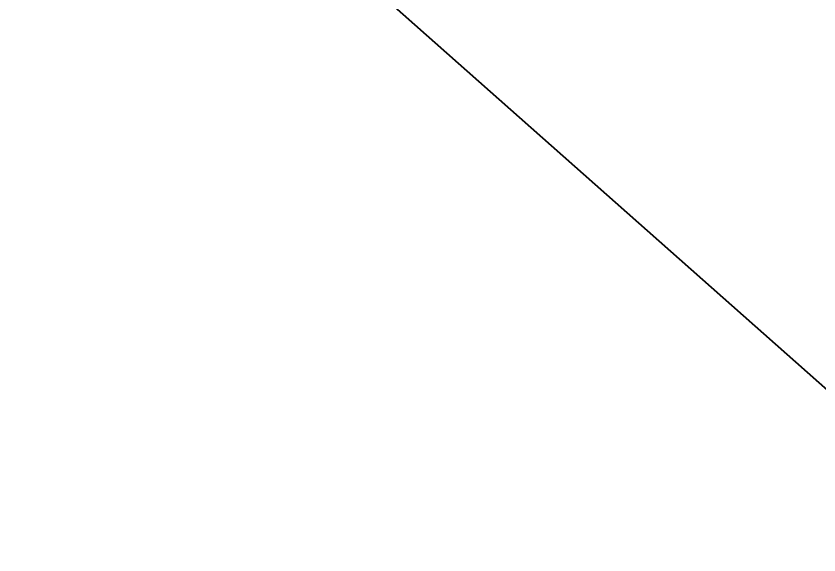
# Model space of a CAD drawing. Extents: x 383425 to 391668, y 6055101 to 6059545.
# Drawn here: x 388329.9168 to 388330.2927, y 6057645.5543 to 6057645.8068 of the extents above; entities that cross this region are included whole.
import ezdxf

# ---------------------------------------------------------------- set-up
doc = ezdxf.new("R2010")
doc.units = 0
doc.header["$LTSCALE"] = 5
doc.header["$PDMODE"] = 35
doc.header["$PDSIZE"] = 20
doc.layers.get('Defpoints').update_dxf_attribs({"color": 9})
doc.layers.add('F-AR-T', color=190, linetype='Continuous', lineweight=9)
doc.layers.add('P-PROPOSED', color=10, linetype='Continuous')
doc.styles.add('80CG', font='ARIALN.TTF', dxfattribs={"height": 10})
doc.dimstyles.new('Compass 5 000', dxfattribs={"dimscale": 5, "dimtxt": 9, "dimasz": 2, "dimexe": 0.2, "dimexo": 0.0625, "dimgap": 0.5, "dimtad": 0, "dimtih": 1, "dimtoh": 1, "dimzin": 0, "dimdsep": 46, "dimtxsty": '80CG', "dimcen": 0.1, "dimse1": 1, "dimse2": 1, "dimclrd": 256, "dimclrt": 256, "dimaunit": 1, "dimadec": 4, "dimazin": 0, "dimtfac": 0.06, "dimtofl": 0, "dimtmove": 0, "dimatfit": 1, "dimfxl": 0.2, "dimtolj": 1, "dimtzin": 0, "dimlwd": -1, "dimarcsym": 0})

# ---------------------------------------------------------------- blocks, each defined once
blk = doc.blocks.new('*D47')
at = {"layer": 'Defpoints', "color": 0, "transparency": 16777216}
for p in [(388317.57261, 6057675.13819), (388287.7618, 6057640.4142), (388348.03044, 6057588.6731)]:
    blk.add_point(p, dxfattribs=at)
at = {"layer": 'F-AR-T', "transparency": 16777216}
for p, q in [((388384.35514, 6057630.98454), (388390.86902, 6057638.57199)), ((388341.51656, 6057581.08566), (388328.72751, 6057566.18882)), ((388328.72751, 6057566.18882), (388318.72751, 6057566.18882))]:
    blk.add_line(p, q, dxfattribs=at)
for points in [[(388383.09056, 6057632.07019), (388385.61971, 6057629.89889), (388377.84125, 6057623.39709)], [(388340.25198, 6057582.1713), (388342.78113, 6057580.00001), (388348.03044, 6057588.6731)]]:
    blk.add_solid(points, dxfattribs=at)
at = {"layer": 'F-AR-T', "transparency": 16777216, "insert": (388278.9799, 6057566.18882), "char_height": 10, "attachment_point": 5, "style": '80CG'}
blk.add_mtext('\\A1;Weyerhaeuser\\P45.72 A/R \\PDLO 4508', dxfattribs=at)

msp = doc.modelspace()

# ---------------------------------------------------------------- linework, layer by layer
at = {"layer": 'P-PROPOSED'}
msp.add_lwpolyline([(388105.13535, 6057836.73191), (388289.39738, 6057681.91049), (388353.30537, 6057625.22193), (388540.40824, 6057434.82995), (388590.32673, 6057393.85852), (388624.60195, 6057371.36935), (388822.50302, 6057206.11092), (388834.69812, 6057207.33086), (388846.5059, 6057194.72182), (388849.90082, 6057182.5516), (389164.62731, 6056922.35955), (389402.7567, 6056726.78176), (389544.34664, 6056611.80119), (389882.32367, 6056331.91173)], dxfattribs=at)

# ---------------------------------------------------------------- dimensions: what is measured, and where the dimension line sits
at = {"layer": 'F-AR-T'}
dim = msp.add_linear_dim(base=(388348.03044, 6057588.6731), p1=(388317.57261, 6057675.13819), p2=(388287.7618, 6057640.4142), angle=229.3537, text='Weyerhaeuser\\P45.72 A/R \\PDLO 4508', dimstyle='Compass 5 000', dxfattribs=at)
dim.commit()
dim.dimension.update_dxf_attribs({"geometry": '*D47', "text_midpoint": (388278.9799, 6057566.18882), "dimtype": 161})

doc.saveas('drawing.dxf')
